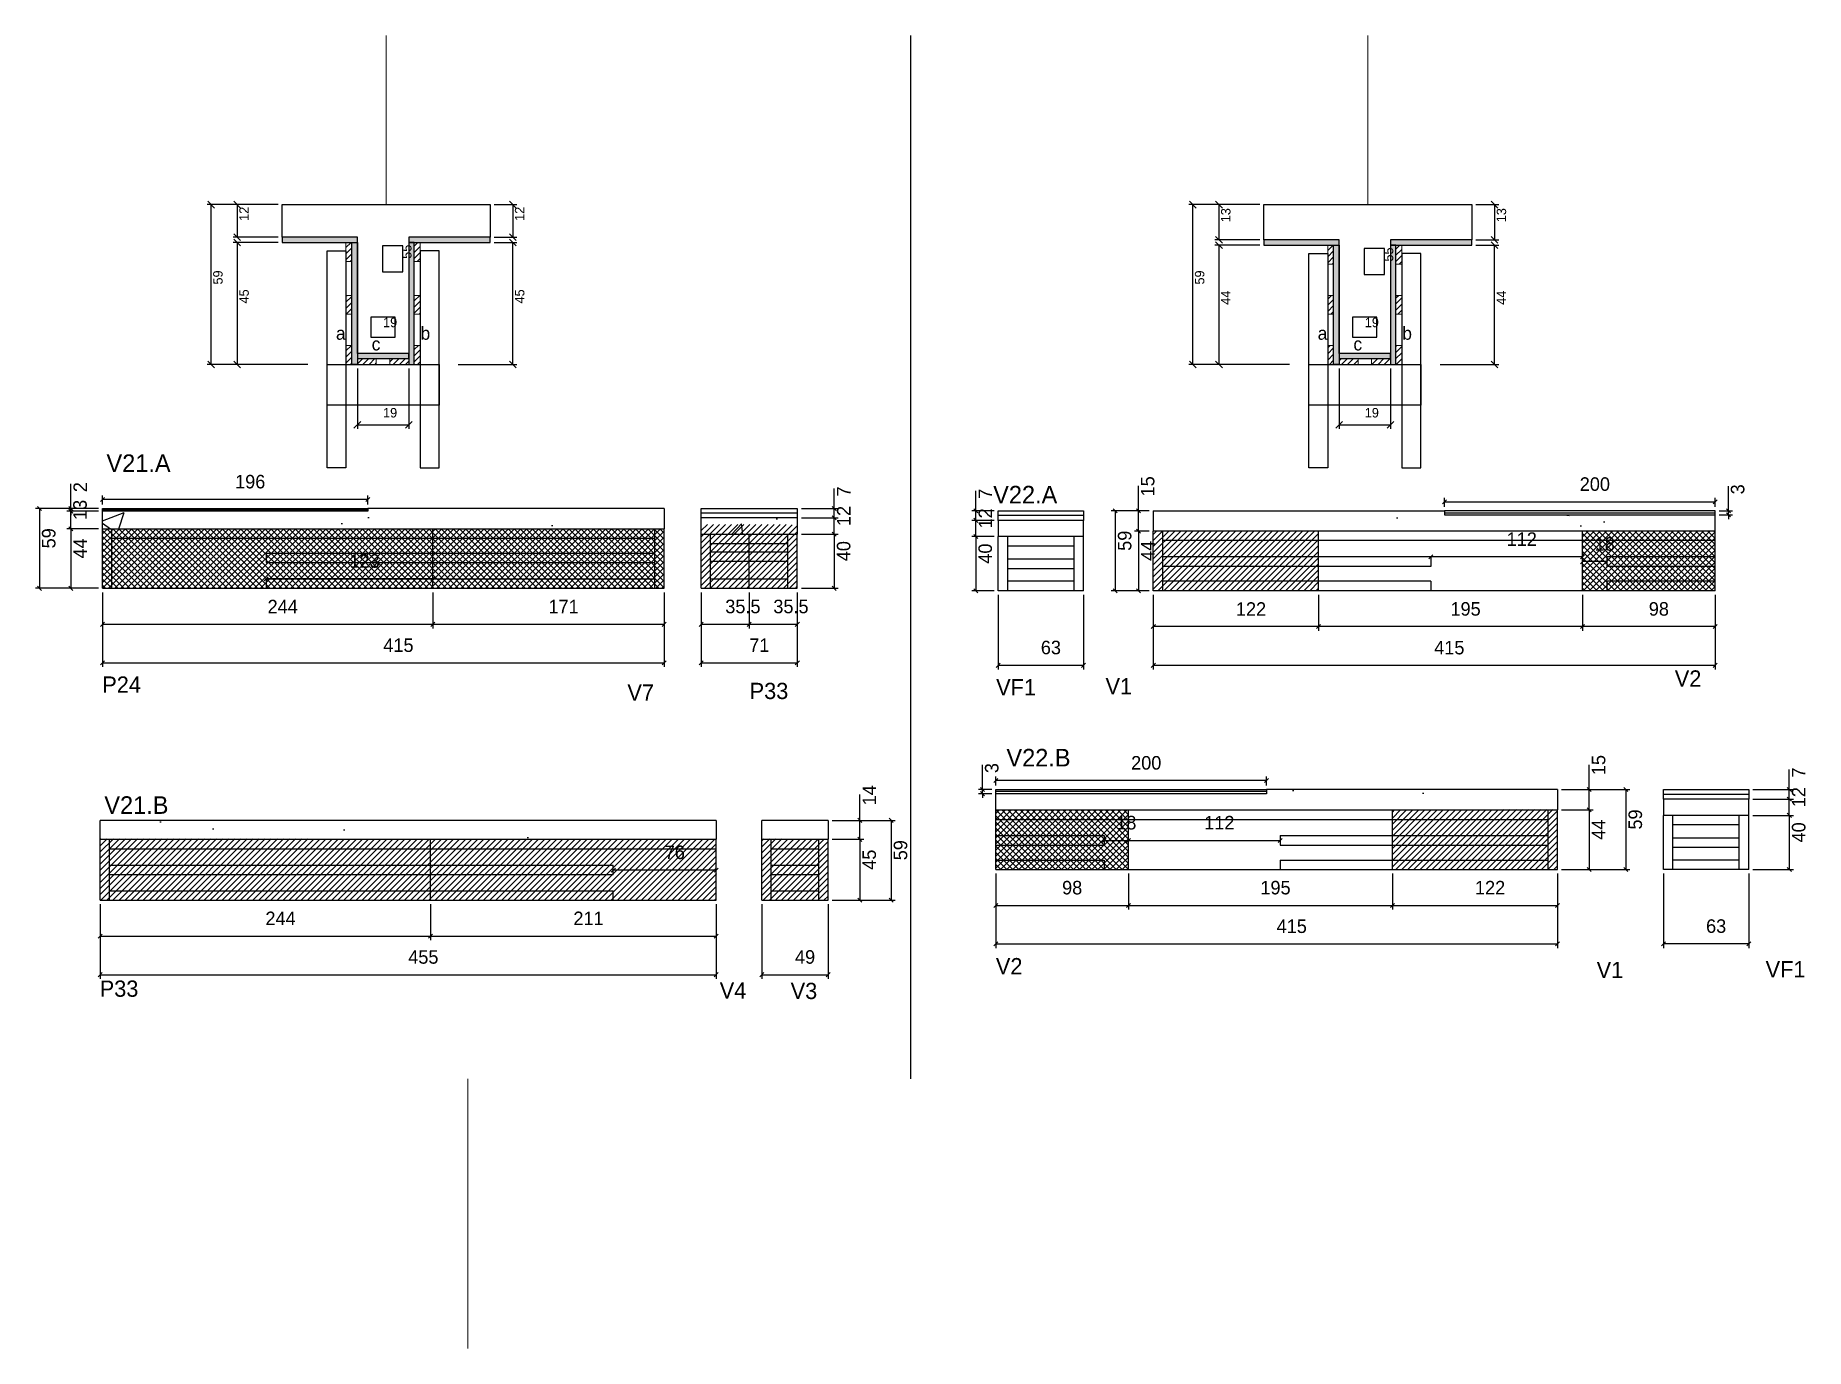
# Model space of a CAD drawing. Header units: metres. Extents: x 4583 to 5891, y 1516 to 2486.
import ezdxf

# ---------------------------------------------------------------- set-up
doc = ezdxf.new("R2010")
doc.units = ezdxf.units.M
for name, color, linetype in [('5', 7, 'Continuous'), ('CONCRETO', 7, 'Continuous'), ('COTA', 7, 'Continuous'), ('Cota Seção (2x)', 7, 'Continuous'), ('detalhes', 7, 'Continuous'), ('Hachura', 7, 'Continuous'), ('Madeira', 7, 'Continuous'), ('Painéis', 7, 'Continuous'), ('REAPROVEITAMENTO', 7, 'Continuous'), ('SARR_2.2x7', 7, 'Continuous'), ('SARR_3.5x7', 7, 'Continuous'), ('SARR_EDITAR', 7, 'Continuous'), ('SARRAFO DE PRESSAO', 7, 'Continuous'), ('Texto Seção', 7, 'Continuous')]:
    doc.layers.add(name, color=color, linetype=linetype)

msp = doc.modelspace()

# ---------------------------------------------------------------- hatches: boundary and pattern name
at = {"layer": 'COTA'}
h = msp.add_hatch(dxfattribs=at)
h.set_pattern_fill('AR-CONC')
h.paths.add_polyline_path([(4828.6, 2134.8), (4632.6, 2134.8), (4632.6, 2121.8), (5047.6, 2121.8), (5047.6, 2136.8), (4828.6, 2136.8), (4828.6, 2134.8)])
h = msp.add_hatch(dxfattribs=at)
h.set_pattern_fill('AR-CONC')
h.paths.add_polyline_path([(5623.9, 2132), (5823.9, 2132), (5823.9, 2120), (5408.9, 2120), (5408.9, 2135), (5623.9, 2135), (5623.9, 2132)])
h = msp.add_hatch(dxfattribs=at)
h.set_pattern_fill('AR-CONC')
h.paths.add_polyline_path([(5145.9, 2117.8), (5145.9, 2129.8), (5074.9, 2129.8), (5074.9, 2117.8), (5145.9, 2117.8), (5145.9, 2117.8)])
h = msp.add_hatch(dxfattribs=at)
h.set_pattern_fill('AR-CONC')
h.paths.add_polyline_path([(5294.3, 2116), (5294.3, 2128), (5357.3, 2128), (5357.3, 2116), (5294.3, 2116)])
h = msp.add_hatch(dxfattribs=at)
h.set_pattern_fill('AR-CONC')
h.paths.add_polyline_path([(5492.5, 1926.1), (5292.5, 1926.1), (5292.5, 1914.1), (5707.5, 1914.1), (5707.5, 1929.1), (5492.5, 1929.1), (5492.5, 1926.1)])
h = msp.add_hatch(dxfattribs=at)
h.set_pattern_fill('AR-CONC')
h.paths.add_polyline_path([(5785.7, 1910.1), (5785.7, 1922.1), (5848.7, 1922.1), (5848.7, 1910.1), (5785.7, 1910.1)])
h = msp.add_hatch(dxfattribs=at)
h.set_pattern_fill('AR-CONC')
h.paths.add_polyline_path([(5086, 1892.4), (5086, 1906.4), (4630.7, 1906.4), (4631, 1892.4), (5086, 1892.4)])
h = msp.add_hatch(dxfattribs=at)
h.set_pattern_fill('AR-CONC')
h.paths.add_polyline_path([(5168.7, 1892.4), (5168.7, 1906.4), (5119.7, 1906.4), (5119.7, 1892.4), (5168.7, 1892.4), (5168.7, 1892.4)])
at = {"layer": 'Hachura'}
h = msp.add_hatch(color=7, dxfattribs=at)
h.dxf.hatch_style = 1
h.paths.add_polyline_path([(4820.9, 2333.2), (4820.9, 2337.2), (4765.3, 2337.2), (4765.3, 2333.2), (4820.9, 2333.2)])
h = msp.add_hatch(dxfattribs=at)
h.set_pattern_fill('ANSI31')
h.paths.add_polyline_path([(4812.5, 2319.2), (4816.9, 2319.2), (4816.9, 2333.2), (4812.5, 2333.2), (4812.5, 2319.2)])
h = msp.add_hatch(color=7, dxfattribs=at)
h.dxf.hatch_style = 1
h.paths.add_polyline_path([(4816.9, 2333.2), (4820.9, 2333.2), (4820.9, 2243.2), (4816.9, 2243.2), (4816.9, 2333.2)])
h = msp.add_hatch(color=7, dxfattribs=at)
h.dxf.hatch_style = 1
h.paths.add_polyline_path([(4918.9, 2333.2), (4918.9, 2337.2), (4858.9, 2337.2), (4858.9, 2333.2), (4918.9, 2333.2)])
h = msp.add_hatch(color=7, dxfattribs=at)
h.dxf.hatch_style = 1
h.paths.add_polyline_path([(4862.9, 2333.2), (4858.9, 2333.2), (4858.9, 2243.2), (4862.9, 2243.2), (4862.9, 2333.2)])
h = msp.add_hatch(dxfattribs=at)
h.set_pattern_fill('ANSI31')
h.paths.add_polyline_path([(4867.3, 2319.2), (4862.9, 2319.2), (4862.9, 2333.2), (4867.3, 2333.2), (4867.3, 2319.2)])
h = msp.add_hatch(color=7, dxfattribs=at)
h.dxf.hatch_style = 1
h.paths.add_polyline_path([(5546.1, 2331.2), (5546.1, 2335.2), (5490.5, 2335.2), (5490.5, 2331.2), (5546.1, 2331.2)])
h = msp.add_hatch(dxfattribs=at)
h.set_pattern_fill('ANSI31')
h.paths.add_polyline_path([(5537.7, 2317.2), (5542.1, 2317.2), (5542.1, 2331.2), (5537.7, 2331.2), (5537.7, 2317.2)])
h = msp.add_hatch(color=7, dxfattribs=at)
h.dxf.hatch_style = 1
h.paths.add_polyline_path([(5542.1, 2331.2), (5546.1, 2331.2), (5546.1, 2243.2), (5542.1, 2243.2), (5542.1, 2331.2)])
h = msp.add_hatch(color=7, dxfattribs=at)
h.dxf.hatch_style = 1
h.paths.add_polyline_path([(5644.1, 2331.2), (5644.1, 2335.2), (5584.1, 2335.2), (5584.1, 2331.2), (5644.1, 2331.2)])
h = msp.add_hatch(color=7, dxfattribs=at)
h.dxf.hatch_style = 1
h.paths.add_polyline_path([(5588.1, 2333.2), (5584.1, 2333.2), (5584.1, 2243.2), (5588.1, 2243.2), (5588.1, 2333.2)])
h = msp.add_hatch(dxfattribs=at)
h.set_pattern_fill('ANSI31')
h.paths.add_polyline_path([(5592.5, 2317.2), (5588.1, 2317.2), (5588.1, 2331.2), (5592.5, 2331.2), (5592.5, 2317.2)])
h = msp.add_hatch(dxfattribs=at)
h.set_pattern_fill('ANSI31')
h.paths.add_polyline_path([(4812.5, 2280.2), (4816.9, 2280.2), (4816.9, 2294.2), (4812.5, 2294.2), (4812.5, 2280.2)])
h = msp.add_hatch(dxfattribs=at)
h.set_pattern_fill('ANSI31')
h.paths.add_polyline_path([(4867.3, 2280.2), (4862.9, 2280.2), (4862.9, 2294.2), (4867.3, 2294.2), (4867.3, 2280.2)])
h = msp.add_hatch(dxfattribs=at)
h.set_pattern_fill('ANSI31')
h.paths.add_polyline_path([(5537.7, 2280.2), (5542.1, 2280.2), (5542.1, 2294.2), (5537.7, 2294.2), (5537.7, 2280.2)])
h = msp.add_hatch(dxfattribs=at)
h.set_pattern_fill('ANSI31')
h.paths.add_polyline_path([(5592.5, 2280.2), (5588.1, 2280.2), (5588.1, 2294.2), (5592.5, 2294.2), (5592.5, 2280.2)])
h = msp.add_hatch(dxfattribs=at)
h.set_pattern_fill('ANSI31')
h.paths.add_polyline_path([(4812.5, 2243.2), (4816.9, 2243.2), (4816.9, 2257.2), (4812.5, 2257.2), (4812.5, 2243.2)])
h = msp.add_hatch(color=7, dxfattribs=at)
h.dxf.hatch_style = 1
h.paths.add_polyline_path([(4858.9, 2247.6), (4858.9, 2251.2), (4820.9, 2251.2), (4820.9, 2247.6), (4858.9, 2247.6)])
h = msp.add_hatch(dxfattribs=at)
h.set_pattern_fill('ANSI31')
h.paths.add_polyline_path([(4867.3, 2243.2), (4862.9, 2243.2), (4862.9, 2257.2), (4867.3, 2257.2), (4867.3, 2243.2)])
h = msp.add_hatch(dxfattribs=at)
h.set_pattern_fill('ANSI31')
h.paths.add_polyline_path([(5537.7, 2243.2), (5542.1, 2243.2), (5542.1, 2257.2), (5537.7, 2257.2), (5537.7, 2243.2)])
h = msp.add_hatch(color=7, dxfattribs=at)
h.dxf.hatch_style = 1
h.paths.add_polyline_path([(5584.1, 2247.6), (5584.1, 2251.2), (5546.1, 2251.2), (5546.1, 2247.6), (5584.1, 2247.6)])
h = msp.add_hatch(dxfattribs=at)
h.set_pattern_fill('ANSI31')
h.paths.add_polyline_path([(5592.5, 2243.2), (5588.1, 2243.2), (5588.1, 2257.2), (5592.5, 2257.2), (5592.5, 2243.2)])
h = msp.add_hatch(dxfattribs=at)
h.set_pattern_fill('ANSI31')
h.paths.add_polyline_path([(4820.9, 2243.2), (4820.9, 2247.6), (4834.9, 2247.6), (4834.9, 2243.2), (4820.9, 2243.2)])
h = msp.add_hatch(dxfattribs=at)
h.set_pattern_fill('ANSI31')
h.paths.add_polyline_path([(4858.9, 2243.2), (4858.9, 2247.6), (4844.9, 2247.6), (4844.9, 2243.2), (4858.9, 2243.2)])
h = msp.add_hatch(dxfattribs=at)
h.set_pattern_fill('ANSI31')
h.paths.add_polyline_path([(5546.1, 2243.2), (5546.1, 2247.6), (5560.1, 2247.6), (5560.1, 2243.2), (5546.1, 2243.2)])
h = msp.add_hatch(dxfattribs=at)
h.set_pattern_fill('ANSI31')
h.paths.add_polyline_path([(5584.1, 2243.2), (5584.1, 2247.6), (5570.1, 2247.6), (5570.1, 2243.2), (5584.1, 2243.2)])
at = {"layer": 'REAPROVEITAMENTO'}
h = msp.add_hatch(dxfattribs=at)
h.set_pattern_fill('ANSI37')
h.paths.add_polyline_path([(5047.6, 2077.8), (5047.6, 2121.8), (4632.6, 2121.8), (4632.6, 2077.8), (5047.6, 2077.8)])
h = msp.add_hatch(dxfattribs=at)
h.set_pattern_fill('ANSI31')
h.paths.add_polyline_path([(5145.9, 2077.7), (5145.9, 2124.8), (5074.9, 2125), (5074.9, 2077.9), (5145.9, 2077.7)])
h = msp.add_hatch(dxfattribs=at)
h.set_pattern_fill('ANSI31')
h.paths.add_polyline_path([(5408.9, 2076.3), (5408.9, 2120.3), (5530.9, 2120), (5530.9, 2076), (5408.9, 2076.3)])
h = msp.add_hatch(dxfattribs=at)
h.set_pattern_fill('ANSI37')
h.paths.add_polyline_path([(5725.9, 2076), (5725.9, 2120), (5823.9, 2120), (5823.9, 2076), (5725.9, 2076)])
h = msp.add_hatch(dxfattribs=at)
h.set_pattern_fill('ANSI37')
h.paths.add_polyline_path([(5390.5, 1870.1), (5390.5, 1914.1), (5292.5, 1914.1), (5292.5, 1870.1), (5390.5, 1870.1)])
h = msp.add_hatch(dxfattribs=at)
h.set_pattern_fill('ANSI31')
h.paths.add_polyline_path([(5707.5, 1870.4), (5707.5, 1914.4), (5585.5, 1914.1), (5585.5, 1870.1), (5707.5, 1870.4)])
h = msp.add_hatch(dxfattribs=at)
h.set_pattern_fill('ANSI31')
h.paths.add_polyline_path([(5086, 1847.4), (5086, 1892.5), (4631, 1892.7), (4631, 1847.5), (5086, 1847.4)])
h = msp.add_hatch(dxfattribs=at)
h.set_pattern_fill('ANSI31')
h.paths.add_polyline_path([(5168.7, 1847.4), (5168.7, 1892.5), (5119.7, 1892.7), (5119.7, 1847.5), (5168.7, 1847.4)])

# ---------------------------------------------------------------- linework, layer by layer
at = {"layer": 'CONCRETO', "color": 251, "lineweight": 25}
for points in [[(4765.3, 2337.2), (4765.3, 2361.2), (4918.9, 2361.2), (4918.9, 2337.2), (4858.9, 2337.2), (4858.9, 2251.2), (4820.9, 2251.2), (4820.9, 2337.2)], [(5490.5, 2335.2), (5490.5, 2361.2), (5644.1, 2361.2), (5644.1, 2335.2), (5584.1, 2335.2), (5584.1, 2251.2), (5546.1, 2251.2), (5546.1, 2335.2)]]:
    msp.add_lwpolyline(points, close=True, dxfattribs=at)
at = {"layer": 'COTA', "color": 241, "lineweight": 25}
for p, q in [((5229.5, 2486.2), (5229.5, 1715.5)), ((4632.6, 2121.8), (4632.6, 2134.8)), ((5047.6, 2136.8), (4828.6, 2136.8)), ((5047.6, 2136.8), (5047.6, 2121.8)), ((5408.9, 2135), (5408.9, 2120)), ((5408.9, 2135), (5623.9, 2135)), ((5823.9, 2120), (5823.9, 2132)), ((5074.9, 2117.8), (5074.9, 2129.8)), ((5145.9, 2129.8), (5074.9, 2129.8)), ((5145.9, 2129.8), (5145.9, 2117.8)), ((5294.3, 2128), (5294.3, 2116)), ((5357.3, 2116), (5357.3, 2128)), ((5292.5, 1914.1), (5292.5, 1926.1)), ((5707.5, 1929.1), (5492.5, 1929.1)), ((5707.5, 1929.1), (5707.5, 1914.1)), ((5785.7, 1922.1), (5785.7, 1910.1)), ((5848.7, 1910.1), (5848.7, 1922.1)), ((4631, 1892.4), (4631, 1906.4)), ((5086, 1906.4), (4631, 1906.4)), ((5086, 1906.4), (5086, 1892.4)), ((5119.7, 1892.4), (5119.7, 1906.4)), ((5168.7, 1906.4), (5119.7, 1906.4)), ((5168.7, 1906.4), (5168.7, 1892.4))]:
    msp.add_line(p, q, dxfattribs=at)
at = {"layer": 'COTA', "color": 4, "lineweight": 25}
for p, q in [((4762.3, 2361.2), (4709.9, 2361.2)), ((4712.9, 2243.2), (4712.9, 2361.2)), ((4762.3, 2361.2), (4729.2, 2361.2)), ((4732.2, 2361.2), (4732.2, 2337.2)), ((4921.9, 2361.2), (4938.8, 2361.2)), ((4935.8, 2361.2), (4935.8, 2337.2)), ((5487.5, 2361.2), (5435.1, 2361.2)), ((5438.1, 2243.2), (5438.1, 2361.2)), ((5487.5, 2361.2), (5454.4, 2361.2)), ((5457.4, 2361.2), (5457.4, 2335.2)), ((5647.1, 2361.2), (5664, 2361.2)), ((5661, 2361.2), (5661, 2335.2)), ((4762.3, 2337.2), (4729.2, 2337.2)), ((4762.3, 2333.2), (4729.2, 2333.2)), ((4732.2, 2333.2), (4732.2, 2243.2)), ((4921.9, 2337.2), (4938.8, 2337.2)), ((4921.9, 2333.2), (4938.8, 2333.2)), ((4935.8, 2243.2), (4935.8, 2333.2)), ((5487.5, 2335.2), (5454.4, 2335.2)), ((5487.5, 2331.2), (5454.4, 2331.2)), ((5457.4, 2331.2), (5457.4, 2243.2)), ((5647.1, 2335.2), (5664, 2335.2)), ((5647.1, 2331.2), (5664, 2331.2)), ((5661, 2243.2), (5661, 2331.2)), ((4784.3, 2243.2), (4709.9, 2243.2)), ((4784.3, 2243.2), (4729.2, 2243.2)), ((4820.9, 2240.2), (4820.9, 2195.5)), ((4858.9, 2240.2), (4858.9, 2195.5)), ((4895.5, 2243.2), (4938.8, 2243.2)), ((5509.5, 2243.2), (5435.1, 2243.2)), ((5509.5, 2243.2), (5454.4, 2243.2)), ((5546.1, 2240.2), (5546.1, 2195.5)), ((5584.1, 2240.2), (5584.1, 2195.5)), ((5620.7, 2243.2), (5664, 2243.2)), ((4820.9, 2198.5), (4858.9, 2198.5)), ((5546.1, 2198.5), (5584.1, 2198.5)), ((4609.2, 2136.8), (4609.2, 2154.9)), ((4632.6, 2139.8), (4632.6, 2146.4)), ((4828.6, 2139.8), (4828.6, 2146.4)), ((5173.2, 2136.8), (5173.2, 2151.5)), ((5277.8, 2135), (5277.8, 2149.7)), ((5397.9, 2135), (5397.9, 2153.4)), ((5623.9, 2138), (5623.9, 2144.7)), ((5823.9, 2138), (5823.9, 2144.7)), ((5833.7, 2135), (5833.7, 2153.3)), ((4629.6, 2136.8), (4583.1, 2136.8)), ((4586.1, 2136.8), (4586.1, 2077.8)), ((4629.6, 2136.8), (4606.2, 2136.8)), ((4629.6, 2134.8), (4606.2, 2134.8)), ((4629.6, 2134.8), (4606.2, 2134.8)), ((4609.2, 2134.8), (4609.2, 2136.8)), ((4609.2, 2121.8), (4609.2, 2134.8)), ((4609.2, 2134.8), (4609.2, 2131.8)), ((4828.6, 2143.4), (4632.6, 2143.4)), ((5148.9, 2136.8), (5176.2, 2136.8)), ((5173.2, 2129.8), (5173.2, 2136.8)), ((5291.3, 2135), (5274.8, 2135)), ((5277.8, 2128), (5277.8, 2135)), ((5405.9, 2135), (5377.8, 2135)), ((5380.8, 2135), (5380.8, 2076)), ((5405.9, 2135), (5394.9, 2135)), ((5397.9, 2120), (5397.9, 2135)), ((5623.9, 2141.7), (5823.9, 2141.7)), ((5826.9, 2135), (5836.7, 2135)), ((5826.9, 2132), (5836.7, 2132)), ((5833.7, 2132), (5833.7, 2135)), ((5833.7, 2132), (5833.7, 2129)), ((4629.6, 2121.8), (4606.2, 2121.8)), ((4629.6, 2121.8), (4606.2, 2121.8)), ((4609.2, 2121.8), (4609.2, 2077.8)), ((5148.9, 2129.8), (5176.2, 2129.8)), ((5148.9, 2129.8), (5176.2, 2129.8)), ((5173.2, 2117.8), (5173.2, 2129.8)), ((5291.3, 2128), (5274.8, 2128)), ((5291.3, 2128), (5274.8, 2128)), ((5277.8, 2116), (5277.8, 2128)), ((5405.9, 2120), (5394.9, 2120)), ((5405.9, 2120), (5394.9, 2120)), ((5397.9, 2120), (5397.9, 2076)), ((5148.9, 2117.8), (5176.2, 2117.8)), ((5148.9, 2117.8), (5176.2, 2117.8)), ((5173.2, 2117.8), (5173.2, 2077.8)), ((5291.3, 2116), (5274.8, 2116)), ((5291.3, 2116), (5274.8, 2116)), ((5277.8, 2116), (5277.8, 2076)), ((5725.9, 2101), (5613.9, 2101)), ((5725.9, 2100.5), (5725.9, 2104)), ((5743.9, 2097.5), (5725.9, 2097.5)), ((4876.6, 2084.8), (4753.6, 2084.8)), ((4629.6, 2077.8), (4583.1, 2077.8)), ((4629.6, 2077.8), (4606.2, 2077.8)), ((4632.6, 2074.8), (4632.6, 2048.2)), ((4632.6, 2074.8), (4632.6, 2019.7)), ((4876.6, 2074.8), (4876.6, 2048.2)), ((4876.6, 2074.8), (4876.6, 2048.2)), ((5047.6, 2074.8), (5047.6, 2048.2)), ((5047.6, 2074.8), (5047.6, 2019.7)), ((5074.9, 2074.8), (5074.9, 2048.2)), ((5074.9, 2074.8), (5074.9, 2019.7)), ((5110.4, 2074.8), (5110.4, 2048.2)), ((5110.4, 2074.8), (5110.4, 2048.2)), ((5145.9, 2074.8), (5145.9, 2048.2)), ((5145.9, 2074.8), (5145.9, 2019.7)), ((5148.9, 2077.8), (5176.2, 2077.8)), ((5291.3, 2076), (5274.8, 2076)), ((5294.3, 2073), (5294.3, 2017.9)), ((5357.3, 2073), (5357.3, 2017.9)), ((5405.9, 2076), (5377.8, 2076)), ((5405.9, 2076), (5394.9, 2076)), ((5408.9, 2073), (5408.9, 2046.5)), ((5408.9, 2073), (5408.9, 2017.9)), ((5530.9, 2073), (5530.9, 2046.5)), ((5530.9, 2073), (5530.9, 2046.5)), ((5725.9, 2073), (5725.9, 2046.5)), ((5725.9, 2073), (5725.9, 2046.5)), ((5823.9, 2073), (5823.9, 2046.5)), ((5823.9, 2073), (5823.9, 2017.9)), ((4632.6, 2051.2), (4876.6, 2051.2)), ((4876.6, 2051.2), (5047.6, 2051.2)), ((5074.9, 2051.2), (5110.4, 2051.2)), ((5110.4, 2051.2), (5145.9, 2051.2)), ((5530.9, 2049.5), (5408.9, 2049.5)), ((5725.9, 2049.5), (5530.9, 2049.5)), ((5823.9, 2049.5), (5725.9, 2049.5)), ((4632.6, 2022.7), (5047.6, 2022.7)), ((5074.9, 2022.7), (5145.9, 2022.7)), ((5357.3, 2020.9), (5294.3, 2020.9)), ((5823.9, 2020.9), (5408.9, 2020.9)), ((5282.7, 1929.1), (5282.7, 1947.5)), ((5292.5, 1932.1), (5292.5, 1938.8)), ((5492.5, 1935.8), (5292.5, 1935.8)), ((5492.5, 1932.1), (5492.5, 1938.8)), ((5730.9, 1929.1), (5730.9, 1947.5)), ((5878.7, 1929.1), (5878.7, 1943.9)), ((5192.1, 1906.4), (5192.1, 1925.6)), ((5289.5, 1929.1), (5279.7, 1929.1)), ((5289.5, 1926.1), (5279.7, 1926.1)), ((5282.7, 1926.1), (5282.7, 1929.1)), ((5282.7, 1926.1), (5282.7, 1923.1)), ((5710.5, 1929.1), (5733.9, 1929.1)), ((5710.5, 1929.1), (5761, 1929.1)), ((5730.9, 1914.1), (5730.9, 1929.1)), ((5758, 1929.1), (5758, 1870.1)), ((5851.7, 1929.1), (5881.7, 1929.1)), ((5878.7, 1922.1), (5878.7, 1929.1)), ((5710.5, 1914.1), (5733.9, 1914.1)), ((5710.5, 1914.1), (5733.9, 1914.1)), ((5730.9, 1914.1), (5730.9, 1870.1)), ((5851.7, 1922.1), (5881.7, 1922.1)), ((5851.7, 1922.1), (5881.7, 1922.1)), ((5851.7, 1910.1), (5881.7, 1910.1)), ((5851.7, 1910.1), (5881.7, 1910.1)), ((5878.7, 1910.1), (5878.7, 1922.1)), ((5878.7, 1910.1), (5878.7, 1870.1)), ((5171.7, 1906.4), (5195.1, 1906.4)), ((5171.7, 1906.4), (5218.3, 1906.4)), ((5192.1, 1892.4), (5192.1, 1906.4)), ((5215.3, 1906.4), (5215.3, 1847.4)), ((5171.7, 1892.4), (5195.1, 1892.4)), ((5171.7, 1892.4), (5195.1, 1892.4)), ((5192.1, 1892.4), (5192.1, 1847.4)), ((5372.5, 1891.6), (5390.5, 1891.6)), ((5390.5, 1891.6), (5502.5, 1891.6)), ((5502.5, 1892.1), (5502.5, 1888.6)), ((5710.5, 1870.1), (5733.9, 1870.1)), ((5714.5, 1870.1), (5761, 1870.1)), ((5851.7, 1870.1), (5881.7, 1870.1)), ((5086, 1869.7), (5010, 1869.7)), ((5010, 1866.9), (5010, 1866.7)), ((5086, 1866.9), (5086, 1866.7)), ((5292.5, 1867.1), (5292.5, 1840.6)), ((5292.5, 1867.1), (5292.5, 1812.1)), ((5390.5, 1867.1), (5390.5, 1840.6)), ((5390.5, 1867.1), (5390.5, 1840.6)), ((5585.5, 1867.1), (5585.5, 1840.6)), ((5585.5, 1867.1), (5585.5, 1840.6)), ((5707.5, 1867.1), (5707.5, 1840.6)), ((5707.5, 1867.1), (5707.5, 1812.1)), ((5785.7, 1867.1), (5785.7, 1812.1)), ((5848.7, 1867.1), (5848.7, 1812.1)), ((4631, 1844.4), (4631, 1817.9)), ((4631, 1844.4), (4631, 1789.4)), ((4875, 1844.4), (4875, 1817.9)), ((4875, 1844.4), (4875, 1817.9)), ((5086, 1844.4), (5086, 1817.9)), ((5086, 1844.4), (5086, 1789.4)), ((5119.7, 1844.4), (5119.7, 1789.4)), ((5168.7, 1844.4), (5168.7, 1789.4)), ((5171.7, 1847.4), (5195.1, 1847.4)), ((5171.7, 1847.4), (5218.3, 1847.4)), ((5292.5, 1843.6), (5390.5, 1843.6)), ((5390.5, 1843.6), (5585.5, 1843.6)), ((5585.5, 1843.6), (5707.5, 1843.6)), ((4631, 1820.9), (4875, 1820.9)), ((4875, 1820.9), (5086, 1820.9)), ((5292.5, 1815.1), (5707.5, 1815.1)), ((5848.7, 1815.1), (5785.7, 1815.1)), ((4631, 1792.4), (5086, 1792.4)), ((5119.7, 1792.4), (5168.7, 1792.4))]:
    msp.add_line(p, q, dxfattribs=at)
at = {"layer": 'COTA', "color": 0, "lineweight": 25}
for p, q in [((4634.1, 2144.9), (4631.1, 2141.9)), ((4827.1, 2141.9), (4830.1, 2144.9)), ((4587.6, 2135.3), (4584.6, 2138.3)), ((4607.7, 2138.3), (4610.7, 2135.3)), ((4610.7, 2133.3), (4607.7, 2136.3)), ((4610.7, 2133.3), (4607.7, 2136.3)), ((5174.7, 2135.3), (5171.7, 2138.3)), ((5279.3, 2133.5), (5276.3, 2136.5)), ((5382.3, 2133.5), (5379.3, 2136.5)), ((5399.4, 2133.5), (5396.4, 2136.5)), ((5625.4, 2143.2), (5622.4, 2140.2)), ((5822.4, 2140.2), (5825.4, 2143.2)), ((5832.2, 2136.5), (5835.2, 2133.5)), ((5835.2, 2130.5), (5832.2, 2133.5)), ((4607.7, 2123.3), (4610.7, 2120.3)), ((4610.7, 2120.3), (4607.7, 2123.3)), ((5174.7, 2128.3), (5171.7, 2131.3)), ((5171.7, 2131.3), (5174.7, 2128.3)), ((5174.7, 2116.3), (5171.7, 2119.3)), ((5171.7, 2119.3), (5174.7, 2116.3)), ((5279.3, 2126.5), (5276.3, 2129.5)), ((5276.3, 2129.5), (5279.3, 2126.5)), ((5396.4, 2121.5), (5399.4, 2118.5)), ((5399.4, 2118.5), (5396.4, 2121.5)), ((5279.3, 2114.5), (5276.3, 2117.5)), ((5276.3, 2117.5), (5279.3, 2114.5)), ((5615.4, 2102.5), (5612.4, 2099.5)), ((5724.4, 2099.5), (5727.4, 2102.5)), ((5727.4, 2099), (5724.4, 2096)), ((5742.4, 2096), (5745.4, 2099)), ((4584.6, 2079.3), (4587.6, 2076.3)), ((4607.7, 2079.3), (4610.7, 2076.3)), ((4755.1, 2086.3), (4752.1, 2083.3)), ((4875.1, 2083.3), (4878.1, 2086.3)), ((5171.7, 2079.3), (5174.7, 2076.3)), ((5276.3, 2077.5), (5279.3, 2074.5)), ((5379.3, 2077.5), (5382.3, 2074.5)), ((5396.4, 2077.5), (5399.4, 2074.5)), ((4634.1, 2052.7), (4631.1, 2049.7)), ((4875.1, 2049.7), (4878.1, 2052.7)), ((4878.1, 2052.7), (4875.1, 2049.7)), ((5046.1, 2049.7), (5049.1, 2052.7)), ((5076.4, 2052.7), (5073.4, 2049.7)), ((5108.9, 2049.7), (5111.9, 2052.7)), ((5111.9, 2052.7), (5108.9, 2049.7)), ((5144.4, 2049.7), (5147.4, 2052.7)), ((5410.4, 2051), (5407.4, 2048)), ((5529.4, 2048), (5532.4, 2051)), ((5532.4, 2051), (5529.4, 2048)), ((5727.4, 2051), (5724.4, 2048)), ((5724.4, 2048), (5727.4, 2051)), ((5822.4, 2048), (5825.4, 2051)), ((4634.1, 2024.2), (4631.1, 2021.2)), ((5046.1, 2021.2), (5049.1, 2024.2)), ((5076.4, 2024.2), (5073.4, 2021.2)), ((5144.4, 2021.2), (5147.4, 2024.2)), ((5295.8, 2022.4), (5292.8, 2019.4)), ((5355.8, 2019.4), (5358.8, 2022.4)), ((5410.4, 2022.4), (5407.4, 2019.4)), ((5822.4, 2019.4), (5825.4, 2022.4)), ((5294, 1937.3), (5291, 1934.3)), ((5491, 1934.3), (5494, 1937.3)), ((5281.2, 1930.6), (5284.2, 1927.6)), ((5284.2, 1924.6), (5281.2, 1927.6)), ((5732.4, 1927.6), (5729.4, 1930.6)), ((5759.5, 1927.6), (5756.5, 1930.6)), ((5880.2, 1927.6), (5877.2, 1930.6)), ((5880.2, 1920.6), (5877.2, 1923.6)), ((5877.2, 1923.6), (5880.2, 1920.6)), ((5729.4, 1915.6), (5732.4, 1912.6)), ((5732.4, 1912.6), (5729.4, 1915.6)), ((5880.2, 1908.6), (5877.2, 1911.6)), ((5877.2, 1911.6), (5880.2, 1908.6)), ((5193.6, 1904.9), (5190.6, 1907.9)), ((5216.8, 1904.9), (5213.8, 1907.9)), ((5190.6, 1893.9), (5193.6, 1890.9)), ((5193.6, 1890.9), (5190.6, 1893.9)), ((5374, 1893.1), (5371, 1890.1)), ((5389, 1890.1), (5392, 1893.1)), ((5392, 1893.1), (5389, 1890.1)), ((5501, 1890.1), (5504, 1893.1)), ((5011.5, 1871.2), (5008.5, 1868.2)), ((5084.5, 1868.2), (5087.5, 1871.2)), ((5729.4, 1871.6), (5732.4, 1868.6)), ((5756.5, 1871.6), (5759.5, 1868.6)), ((5877.2, 1871.6), (5880.2, 1868.6)), ((5190.6, 1848.9), (5193.6, 1845.9)), ((5213.8, 1848.9), (5216.8, 1845.9)), ((5294, 1845.1), (5291, 1842.1)), ((5389, 1842.1), (5392, 1845.1)), ((5392, 1845.1), (5389, 1842.1)), ((5587, 1845.1), (5584, 1842.1)), ((5584, 1842.1), (5587, 1845.1)), ((5706, 1842.1), (5709, 1845.1)), ((4632.5, 1822.4), (4629.5, 1819.4)), ((4873.5, 1819.4), (4876.5, 1822.4)), ((4876.5, 1822.4), (4873.5, 1819.4)), ((5084.5, 1819.4), (5087.5, 1822.4)), ((5294, 1816.6), (5291, 1813.6)), ((5706, 1813.6), (5709, 1816.6)), ((5787.2, 1816.6), (5784.2, 1813.6)), ((5847.2, 1813.6), (5850.2, 1816.6)), ((4632.5, 1793.9), (4629.5, 1790.9)), ((5084.5, 1790.9), (5087.5, 1793.9)), ((5121.2, 1793.9), (5118.2, 1790.9)), ((5167.2, 1790.9), (5170.2, 1793.9))]:
    msp.add_line(p, q, dxfattribs=at)
for points in [[(4715.4, 2358.7), (4710.4, 2363.7)], [(4734.7, 2358.7), (4729.7, 2363.7)], [(4938.3, 2358.7), (4933.3, 2363.7)], [(5440.6, 2358.7), (5435.6, 2363.7)], [(5459.9, 2358.7), (5454.9, 2363.7)], [(5663.5, 2358.7), (5658.5, 2363.7)], [(4729.7, 2339.7), (4734.7, 2334.7)], [(4734.7, 2330.7), (4729.7, 2335.7)], [(4933.3, 2339.7), (4938.3, 2334.7)], [(4938.3, 2330.7), (4933.3, 2335.7)], [(5454.9, 2337.7), (5459.9, 2332.7)], [(5459.9, 2328.7), (5454.9, 2333.7)], [(5658.5, 2337.7), (5663.5, 2332.7)], [(5663.5, 2328.7), (5658.5, 2333.7)], [(4710.4, 2245.7), (4715.4, 2240.7)], [(4729.7, 2245.7), (4734.7, 2240.7)], [(4933.3, 2245.7), (4938.3, 2240.7)], [(5435.6, 2245.7), (5440.6, 2240.7)], [(5454.9, 2245.7), (5459.9, 2240.7)], [(5658.5, 2245.7), (5663.5, 2240.7)], [(4823.4, 2201), (4818.4, 2196)], [(4856.4, 2196), (4861.4, 2201)], [(5548.6, 2201), (5543.6, 2196)], [(5581.6, 2196), (5586.6, 2201)]]:
    msp.add_lwpolyline(points, dxfattribs=at)
at = {"layer": 'Cota Seção (2x)', "color": 180, "lineweight": 25}
for p, q in [((4854.4, 2330.9), (4839.4, 2330.9)), ((4839.4, 2330.9), (4839.4, 2311.5)), ((4854.4, 2311.5), (4854.4, 2330.9)), ((5579.6, 2328.9), (5564.6, 2328.9)), ((5564.6, 2328.9), (5564.6, 2309.5)), ((5579.6, 2309.5), (5579.6, 2328.9)), ((4839.4, 2311.5), (4854.4, 2311.5)), ((5564.6, 2309.5), (5579.6, 2309.5)), ((4848.9, 2278.2), (4830.9, 2278.2)), ((4830.9, 2278.2), (4830.9, 2263.2)), ((4848.9, 2263.2), (4848.9, 2278.2)), ((5574.1, 2278.2), (5556.1, 2278.2)), ((5556.1, 2278.2), (5556.1, 2263.2)), ((5574.1, 2263.2), (5574.1, 2278.2)), ((4830.9, 2263.2), (4848.9, 2263.2)), ((5556.1, 2263.2), (5574.1, 2263.2))]:
    msp.add_line(p, q, dxfattribs=at)
at = {"layer": 'Madeira', "color": 126, "lineweight": 18}
for points in [[(4812.5, 2319.2), (4816.9, 2319.2), (4816.9, 2333.2), (4812.5, 2333.2)], [(4867.3, 2319.2), (4862.9, 2319.2), (4862.9, 2333.2), (4867.3, 2333.2)], [(5537.7, 2317.2), (5542.1, 2317.2), (5542.1, 2331.2), (5537.7, 2331.2)], [(5592.5, 2317.2), (5588.1, 2317.2), (5588.1, 2331.2), (5592.5, 2331.2)], [(4812.5, 2280.2), (4816.9, 2280.2), (4816.9, 2294.2), (4812.5, 2294.2)], [(4867.3, 2280.2), (4862.9, 2280.2), (4862.9, 2294.2), (4867.3, 2294.2)], [(5537.7, 2280.2), (5542.1, 2280.2), (5542.1, 2294.2), (5537.7, 2294.2)], [(5592.5, 2280.2), (5588.1, 2280.2), (5588.1, 2294.2), (5592.5, 2294.2)], [(4812.5, 2243.2), (4816.9, 2243.2), (4816.9, 2257.2), (4812.5, 2257.2)], [(4867.3, 2243.2), (4862.9, 2243.2), (4862.9, 2257.2), (4867.3, 2257.2)], [(5537.7, 2243.2), (5542.1, 2243.2), (5542.1, 2257.2), (5537.7, 2257.2)], [(5592.5, 2243.2), (5588.1, 2243.2), (5588.1, 2257.2), (5592.5, 2257.2)], [(4820.9, 2243.2), (4820.9, 2247.6), (4834.9, 2247.6), (4834.9, 2243.2)], [(4858.9, 2243.2), (4858.9, 2247.6), (4844.9, 2247.6), (4844.9, 2243.2)], [(5546.1, 2243.2), (5546.1, 2247.6), (5560.1, 2247.6), (5560.1, 2243.2)], [(5584.1, 2243.2), (5584.1, 2247.6), (5570.1, 2247.6), (5570.1, 2243.2)]]:
    msp.add_lwpolyline(points, close=True, dxfattribs=at)
at = {"layer": 'Painéis', "color": 200, "lineweight": 25}
for p, q in [((4632.6, 2121.8), (5047.6, 2121.8)), ((4632.6, 2077.8), (4632.6, 2121.8)), ((4876.6, 2077.8), (4876.6, 2121.8)), ((5047.6, 2077.8), (5047.6, 2121.8)), ((5823.9, 2120), (5408.9, 2120)), ((5408.9, 2076), (5408.9, 2120)), ((5530.9, 2076), (5530.9, 2120)), ((5725.9, 2076), (5725.9, 2120)), ((5823.9, 2076), (5823.9, 2120)), ((5074.9, 2117.8), (5145.9, 2117.8)), ((5074.9, 2077.8), (5074.9, 2117.8)), ((5110.4, 2077.8), (5110.4, 2117.8)), ((5145.9, 2077.8), (5145.9, 2117.8)), ((5357.3, 2116), (5294.3, 2116)), ((5294.3, 2076), (5294.3, 2116)), ((5357.3, 2076), (5357.3, 2116)), ((4632.6, 2077.8), (5047.6, 2077.8)), ((5074.9, 2077.8), (5145.9, 2077.8)), ((5357.3, 2076), (5294.3, 2076)), ((5823.9, 2076), (5408.9, 2076)), ((5292.5, 1914.1), (5707.5, 1914.1)), ((5292.5, 1870.1), (5292.5, 1914.1)), ((5390.5, 1870.1), (5390.5, 1914.1)), ((5585.5, 1870.1), (5585.5, 1914.1)), ((5707.5, 1870.1), (5707.5, 1914.1)), ((5848.7, 1910.1), (5785.7, 1910.1)), ((5785.7, 1870.1), (5785.7, 1910.1)), ((5848.7, 1870.1), (5848.7, 1910.1)), ((4631, 1892.4), (5086, 1892.4)), ((4631, 1847.4), (4631, 1892.4)), ((4875, 1847.4), (4875, 1892.4)), ((5086, 1847.4), (5086, 1892.4)), ((5119.7, 1892.4), (5168.7, 1892.4)), ((5119.7, 1847.4), (5119.7, 1892.4)), ((5168.7, 1847.4), (5168.7, 1892.4)), ((5292.5, 1870.1), (5707.5, 1870.1)), ((5848.7, 1870.1), (5785.7, 1870.1)), ((4631, 1847.4), (5086, 1847.4)), ((5119.7, 1847.4), (5168.7, 1847.4))]:
    msp.add_line(p, q, dxfattribs=at)
for points in [[(4820.9, 2333.2), (4820.9, 2337.2), (4765.3, 2337.2), (4765.3, 2333.2)], [(4816.9, 2333.2), (4820.9, 2333.2), (4820.9, 2243.2), (4816.9, 2243.2)], [(4918.9, 2333.2), (4918.9, 2337.2), (4858.9, 2337.2), (4858.9, 2333.2)], [(4862.9, 2333.2), (4858.9, 2333.2), (4858.9, 2243.2), (4862.9, 2243.2)], [(5546.1, 2331.2), (5546.1, 2335.2), (5490.5, 2335.2), (5490.5, 2331.2)], [(5542.1, 2331.2), (5546.1, 2331.2), (5546.1, 2243.2), (5542.1, 2243.2)], [(5644.1, 2331.2), (5644.1, 2335.2), (5584.1, 2335.2), (5584.1, 2331.2)], [(5588.1, 2331.2), (5584.1, 2331.2), (5584.1, 2243.2), (5588.1, 2243.2)], [(4858.9, 2247.6), (4858.9, 2251.2), (4820.9, 2251.2), (4820.9, 2247.6)], [(5584.1, 2247.6), (5584.1, 2251.2), (5546.1, 2251.2), (5546.1, 2247.6)], [(4632.6, 2136.8), (4828.6, 2136.8), (4828.6, 2134.8), (4632.6, 2134.8)], [(5145.9, 2129.8), (5074.9, 2129.8), (5074.9, 2136.8), (5145.9, 2136.8)], [(5357.3, 2128), (5294.3, 2128), (5294.3, 2135), (5357.3, 2135)], [(5823.9, 2135), (5623.9, 2135), (5623.9, 2132), (5823.9, 2132)], [(5292.5, 1929.1), (5492.5, 1929.1), (5492.5, 1926.1), (5292.5, 1926.1)], [(5848.7, 1922.1), (5785.7, 1922.1), (5785.7, 1929.1), (5848.7, 1929.1)]]:
    msp.add_lwpolyline(points, close=True, dxfattribs=at)
at = {"layer": 'SARR_2.2x7', "color": 40, "lineweight": 25}
for p, q in [((5145.9, 2133.3), (5074.9, 2133.3)), ((5357.3, 2131.5), (5294.3, 2131.5)), ((4639.5, 2077.8), (4639.5, 2121.8)), ((5040.6, 2077.8), (5040.6, 2121.8)), ((5415.9, 2076), (5415.9, 2120)), ((4639.5, 2114.8), (4876.6, 2114.8)), ((4876.6, 2114.8), (5040.6, 2114.8)), ((5081.9, 2077.8), (5081.9, 2117.8)), ((5081.9, 2110.8), (5110.4, 2110.8)), ((5110.4, 2110.8), (5139, 2110.8)), ((5139, 2077.8), (5139, 2117.8)), ((5301.3, 2076), (5301.3, 2116)), ((5350.3, 2109), (5301.3, 2109)), ((5350.3, 2076), (5350.3, 2116)), ((5530.9, 2113), (5415.9, 2113)), ((5725.9, 2113), (5530.9, 2113)), ((5823.9, 2113), (5725.9, 2113)), ((4753.6, 2103.8), (4876.6, 2103.8)), ((4753.6, 2103.8), (4753.6, 2096.8)), ((4753.6, 2096.8), (4876.6, 2096.8)), ((4876.6, 2103.8), (5040.6, 2103.8)), ((4876.6, 2096.8), (5040.6, 2096.8)), ((5081.9, 2104.8), (5110.4, 2104.8)), ((5081.9, 2097.8), (5110.4, 2097.8)), ((5110.4, 2104.8), (5139, 2104.8)), ((5110.4, 2097.8), (5139, 2097.8)), ((5301.3, 2099.5), (5350.3, 2099.5)), ((5301.3, 2092.5), (5350.3, 2092.5)), ((5530.9, 2101), (5415.9, 2101)), ((5530.9, 2094), (5415.9, 2094)), ((5613.9, 2101), (5530.9, 2101)), ((5613.9, 2094), (5530.9, 2094)), ((5613.9, 2101), (5613.9, 2094)), ((5823.9, 2101), (5743.9, 2101)), ((5743.9, 2101), (5743.9, 2094)), ((5823.9, 2094), (5743.9, 2094)), ((4753.6, 2084.8), (4876.6, 2084.8)), ((4753.6, 2084.8), (4753.6, 2077.8)), ((4876.6, 2084.8), (5040.6, 2084.8)), ((5081.9, 2084.8), (5110.4, 2084.8)), ((5110.4, 2084.8), (5139, 2084.8)), ((5350.3, 2083), (5301.3, 2083)), ((5530.9, 2083), (5415.9, 2083)), ((5613.9, 2083), (5530.9, 2083)), ((5613.9, 2083), (5613.9, 2076)), ((5823.9, 2083), (5743.9, 2083)), ((5743.9, 2083), (5743.9, 2076)), ((5848.7, 1925.6), (5785.7, 1925.6)), ((5700.5, 1870.1), (5700.5, 1914.1)), ((5792.7, 1870.1), (5792.7, 1910.1)), ((5841.7, 1870.1), (5841.7, 1910.1)), ((5292.5, 1907.1), (5390.5, 1907.1)), ((5390.5, 1907.1), (5585.5, 1907.1)), ((5585.5, 1907.1), (5700.5, 1907.1)), ((5841.7, 1903.1), (5792.7, 1903.1)), ((4637.9, 1847.4), (4637.9, 1892.4)), ((4637.9, 1885.4), (4875, 1885.4)), ((4875, 1885.4), (5086, 1885.4)), ((5126.7, 1847.4), (5126.7, 1892.4)), ((5126.7, 1885.4), (5161.8, 1885.4)), ((5161.8, 1847.4), (5161.8, 1892.4)), ((5292.5, 1895.1), (5372.5, 1895.1)), ((5292.5, 1888.1), (5372.5, 1888.1)), ((5372.5, 1895.1), (5372.5, 1888.1)), ((5502.5, 1895.1), (5585.5, 1895.1)), ((5502.5, 1895.1), (5502.5, 1888.1)), ((5502.5, 1888.1), (5585.5, 1888.1)), ((5585.5, 1895.1), (5700.5, 1895.1)), ((5585.5, 1888.1), (5700.5, 1888.1)), ((5792.7, 1893.6), (5841.7, 1893.6)), ((5792.7, 1886.6), (5841.7, 1886.6)), ((4637.9, 1873.4), (4875, 1873.4)), ((4875, 1873.4), (5010, 1873.4)), ((5010, 1866.4), (5010, 1873.4)), ((5126.7, 1873.4), (5161.8, 1873.4)), ((5292.5, 1877.1), (5372.5, 1877.1)), ((5372.5, 1877.1), (5372.5, 1870.1)), ((5502.5, 1877.1), (5585.5, 1877.1)), ((5502.5, 1877.1), (5502.5, 1870.1)), ((5585.5, 1877.1), (5700.5, 1877.1)), ((5841.7, 1877.1), (5792.7, 1877.1)), ((4637.9, 1866.4), (4875, 1866.4)), ((4875, 1866.4), (5010, 1866.4)), ((5126.7, 1866.4), (5161.8, 1866.4)), ((4637.9, 1854.4), (4875, 1854.4)), ((4875, 1854.4), (5010, 1854.4)), ((5010, 1847.7), (5010, 1854.4)), ((5126.7, 1854.4), (5161.8, 1854.4))]:
    msp.add_line(p, q, dxfattribs=at)
at = {"layer": 'SARR_3.5x7', "color": 81, "lineweight": 25}
for points in [[(4798.5, 2327.2), (4812.5, 2327.2), (4812.5, 2166.7), (4798.5, 2166.7)], [(4881.3, 2327.2), (4867.3, 2327.2), (4867.3, 2166.7), (4881.3, 2166.7)], [(5523.7, 2325.2), (5537.7, 2325.2), (5537.7, 2166.7), (5523.7, 2166.7)], [(5606.5, 2325.2), (5592.5, 2325.2), (5592.5, 2166.7), (5606.5, 2166.7)], [(4798.5, 2243.2), (4881.3, 2243.2), (4881.3, 2213.2), (4798.5, 2213.2)], [(5523.7, 2243.2), (5606.5, 2243.2), (5606.5, 2213.2), (5523.7, 2213.2)]]:
    msp.add_lwpolyline(points, close=True, dxfattribs=at)
at = {"layer": 'SARR_EDITAR', "color": 141, "lineweight": 25}
for p, q in [((4828.6, 2135.8), (4632.6, 2135.8)), ((5623.9, 2133.5), (5823.9, 2133.5)), ((5492.5, 1927.6), (5292.5, 1927.6))]:
    msp.add_line(p, q, dxfattribs=at)
at = {"layer": 'SARRAFO DE PRESSAO', "color": 30, "lineweight": 9}
msp.add_line((4902.4, 1516.2), (4902.4, 1715.5), dxfattribs=at)
at = {"layer": 'Texto Seção', "color": 252, "lineweight": 15}
for p, q in [((4842.1, 2361.2), (4842.1, 2486.2)), ((5567.3, 2361.2), (5567.3, 2486.2))]:
    msp.add_line(p, q, dxfattribs=at)

# ---------------------------------------------------------------- texts
at = {"layer": '5', "color": 5, "lineweight": 25}
for s, rotation, p in [('V2', 360, (5794.1, 2005.2)), ('P24', 0, (4632.5, 2000.7)), ('V7', 0, (5020.4, 1994.8)), ('P33', 0, (5110.7, 1996)), ('VF1', 0, (5292.8, 1998.7)), ('V1', 360, (5373.6, 1999.5)), ('V2', 360, (5292.6, 1792.7)), ('V1', 360, (5736.4, 1789.9)), ('VF1', 0, (5861.2, 1790.4)), ('P33', 0, (4630.6, 1776.1)), ('V4', 0, (5088.6, 1774.7)), ('V3', 0, (5141, 1774.4))]:
    msp.add_text(s, height=12, rotation=rotation, dxfattribs=at).set_placement(p)
at = {"layer": 'COTA', "color": 1, "lineweight": 25}
for s, p in [('12', (4740.7, 2349.2)), ('12', (4944.3, 2349.2)), ('13', (5465.9, 2348.2)), ('13', (5669.5, 2348.2)), ('59', (4721.4, 2302.2)), ('59', (5446.6, 2302.2)), ('45', (4740.7, 2288.2)), ('45', (4944.3, 2288.2)), ('44', (5465.9, 2287.2)), ('44', (5669.5, 2287.2))]:
    msp.add_text(s, height=7, rotation=90, dxfattribs=at).set_placement(p)
for p in [(4839.9, 2204), (5565.1, 2204)]:
    msp.add_text('19', height=7, dxfattribs=at).set_placement(p)
at = {"layer": 'COTA', "color": 240, "lineweight": 25}
for s, p in [('196', (4730.6, 2151.6)), ('200', (5723.9, 2149.8)), ('112', (5669.9, 2109.1)), ('18', (5734.9, 2105.6)), ('123', (4815.1, 2093)), ('244', (4754.6, 2059.3)), ('171', (4962.1, 2059.3)), ('35.5', (5092.7, 2059.4)), ('35.5', (5128.2, 2059.4)), ('122', (5469.9, 2057.5)), ('195', (5628.4, 2057.6)), ('98', (5774.9, 2057.6)), ('415', (4840.1, 2030.8)), ('71', (5110.4, 2030.8)), ('63', (5325.8, 2029.1)), ('415', (5616.4, 2029)), ('200', (5392.5, 1943.9)), ('18', (5381.5, 1899.7)), ('112', (5446.5, 1899.7)), ('76', (5048, 1877.8)), ('98', (5341.5, 1851.7)), ('195', (5488, 1851.7)), ('122', (5646.5, 1851.7)), ('244', (4753, 1829)), ('211', (4980.5, 1829)), ('415', (5500, 1823.2)), ('63', (5817.2, 1823.3)), ('455', (4858.5, 1800.5)), ('49', (5144.2, 1800.5))]:
    msp.add_text(s, height=10, dxfattribs=at).set_placement(p)
for s, p in [('15', (5409.7, 2145.7)), ('2', (4621.2, 2148.8)), ('7', (5185.2, 2145.6)), ('7', (5289.8, 2143.9)), ('3', (5845.5, 2147.2)), ('13', (4621, 2128.3)), ('12', (5185.2, 2123.8)), ('12', (5289.8, 2122)), ('59', (4597.9, 2107.3)), ('59', (5392.7, 2105.5)), ('44', (4621.1, 2099.8)), ('40', (5185.1, 2097.8)), ('40', (5289.7, 2096)), ('44', (5409.8, 2098)), ('15', (5742.8, 1939.8)), ('3', (5294.5, 1941.3)), ('7', (5890.6, 1938)), ('14', (5204.1, 1917.5)), ('12', (5890.6, 1916.1)), ('59', (5769.9, 1899.6)), ('44', (5742.8, 1892.1)), ('40', (5890.6, 1890.1)), ('45', (5204, 1869.9)), ('59', (5227.1, 1876.9))]:
    msp.add_text(s, height=10, rotation=90, dxfattribs=at).set_placement(p)
at = {"layer": 'Cota Seção (2x)', "color": 1, "lineweight": 25}
for p in [(4860.9, 2321.2), (5586.1, 2319.2)]:
    msp.add_text('55', height=7, rotation=90, dxfattribs=at).set_placement(p)
for p in [(4839.9, 2270.7), (5565.1, 2270.7)]:
    msp.add_text('19', height=7, dxfattribs=at).set_placement(p)
at = {"layer": 'detalhes', "color": 4, "lineweight": 25}
for s, p in [('a', (4805.1, 2261.4)), ('b', (4867.6, 2261.4)), ('a', (5530.3, 2261.4)), ('b', (5592.8, 2261.4)), ('c', (4831.5, 2253.5)), ('c', (5556.7, 2253.5))]:
    msp.add_text(s, height=9.6, dxfattribs=at).set_placement(p)
at = {"layer": 'Texto Seção', "color": 7, "lineweight": 15}
for s, p in [('V21.A', (4635.6, 2163.7)), ('V22.A', (5290.6, 2140.5)), ('V22.B', (5300.4, 1946.2)), ('V21.B', (4634, 1911.2))]:
    msp.add_text(s, height=13, dxfattribs=at).set_placement(p)

doc.saveas('drawing.dxf')
